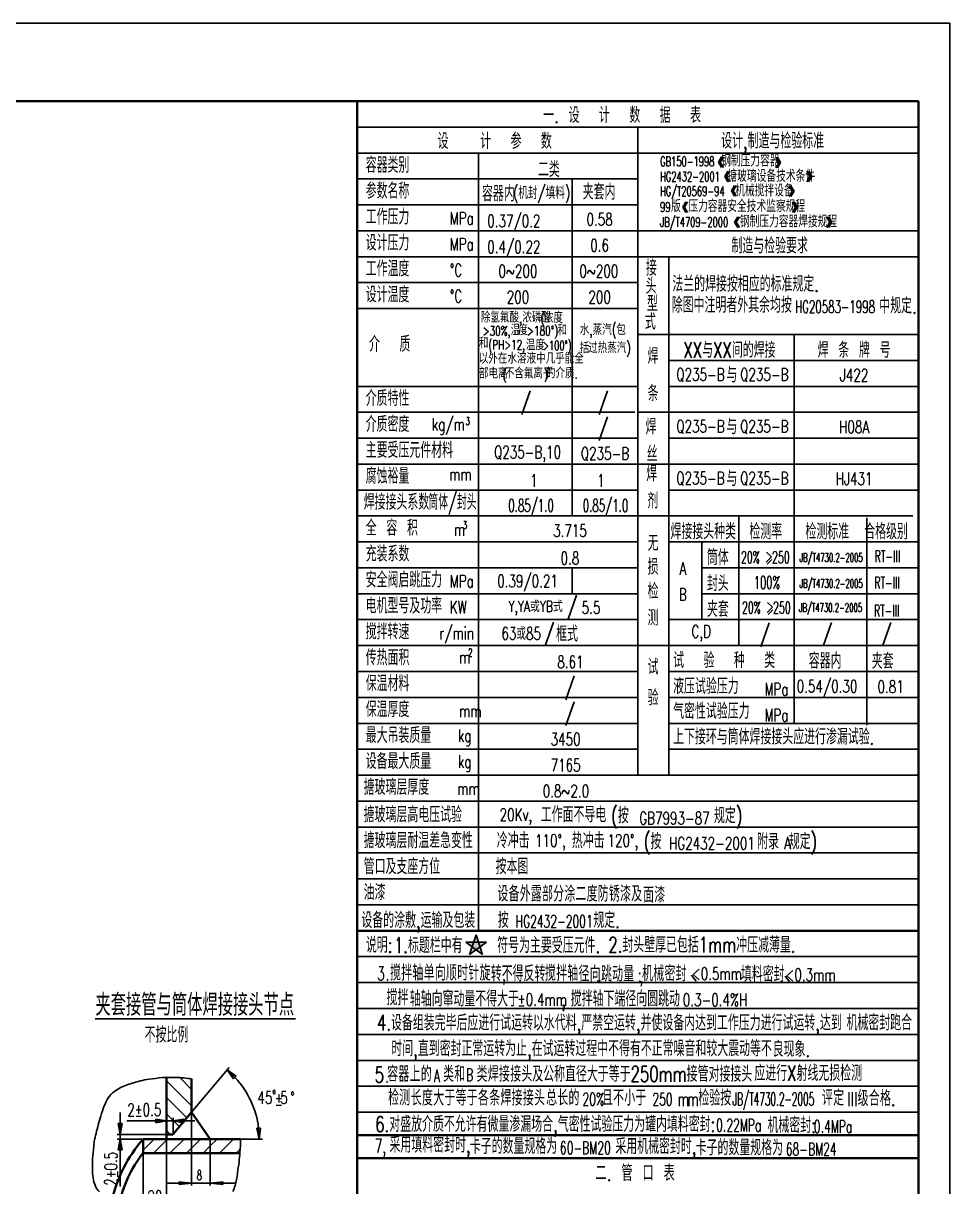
# Model space of a CAD drawing. Extents: x 1471 to 2065, y -218 to 623.
# Drawn here: x 1767.6 to 2064.6, y 249.5 to 622.7 of the extents above; entities that cross this region are included whole.
import ezdxf
from ezdxf.enums import TextEntityAlignment as Align

# ---------------------------------------------------------------- set-up
doc = ezdxf.new("R2010")
doc.units = 0
doc.header["$LTSCALE"] = 10
doc.header["$MEASUREMENT"] = 0
doc.layers.get('0').update_dxf_attribs({"linetype": 'CONTINUOUS', "lineweight": 25})
doc.layers.get('DEFPOINTS').update_dxf_attribs({"linetype": 'CONTINUOUS', "lineweight": 25})
doc.layers.add('1', color=1, linetype='CONTINUOUS', lineweight=40)
doc.styles.add('HZ', font='txt', dxfattribs={"width": 0.5, "bigfont": 'hztxt'})
doc.styles.get("Standard").update_dxf_attribs({"font": 'txt.shx', "width": 0.7, "bigfont": 'hztxt.shx'})
doc.dimstyles.new('3', dxfattribs={"dimtxt": 4, "dimasz": 3.5, "dimexe": 1, "dimexo": 0, "dimgap": 1, "dimtad": 2, "dimtih": 1, "dimtoh": 1, "dimdec": 4, "dimzin": 0, "dimdsep": 46, "dimtxsty": 'Standard', "dimblk1": 'CLOSED', "dimblk2": 'CLOSED', "dimsah": 1, "dimcen": 0, "dimadec": 0, "dimazin": 0, "dimtfac": 1, "dimtdec": 4, "dimtmove": 0, "dimatfit": 0, "dimldrblk": 'CLOSED', "dimfxl": 1, "dimtolj": 1, "dimtzin": 0, "dimarcsym": 0})
doc.dimstyles.get("Standard").update_dxf_attribs({"dimtxt": 0.18, "dimasz": 0.18, "dimexe": 0.18, "dimexo": 0.0625, "dimgap": 0.09, "dimtad": 0, "dimtih": 1, "dimtoh": 1, "dimdec": 4, "dimzin": 0, "dimdsep": 46, "dimtxsty": 'Standard', "dimcen": 0.09, "dimadec": 0, "dimazin": 0, "dimtfac": 1, "dimtdec": 4, "dimtofl": 0, "dimtmove": 0, "dimatfit": 3, "dimfxl": 1, "dimtolj": 1, "dimtzin": 0, "dimarcsym": 0})

# ---------------------------------------------------------------- blocks, each defined once
blk = doc.blocks.new('_CLOSED')
at = {"color": 0, "linetype": 'ByBlock'}
for p, q in [((-1, 0.17), (0, 0)), ((-1, 0.17), (-1, -0.17)), ((0, 0), (-1, -0.17)), ((0, 0), (-1, 0))]:
    blk.add_line(p, q, dxfattribs=at)
blk = doc.blocks.new('*D172')
at = {"color": 0, "linetype": 'Continuous', "lineweight": -2}
for p, q in [((1821.52, 273.4), (1833.52, 287.7)), ((1839.86, 264.75), (1844.22, 264.75))]:
    blk.add_line(p, q, dxfattribs=at)
blk.add_arc((1814.26, 264.75), 28.96, 6.929, 43.071, dxfattribs=at)
at = {"layer": 'DEFPOINTS', "color": 0, "linetype": 'Continuous'}
for p in [(1838.45, 280.66), (1821.52, 273.4), (1815.52, 266.25), (1813.52, 264.75), (1839.86, 264.75)]:
    blk.add_point(p, dxfattribs=at)
at = {"color": 0, "linetype": 'Continuous', "lineweight": -2, "xscale": 3.5, "yscale": 3.5, "zscale": 3.5}
for p, rotation in [((1832.87, 286.94), 136.5354905278062), ((1843.22, 264.75), 273.4645072801904)]:
    blk.add_blockref('_CLOSED', p, dxfattribs=dict(at, rotation=rotation))
at = {"color": 0, "linetype": 'Continuous', "insert": (1847.46, 278.06), "char_height": 4, "attachment_point": 5}
blk.add_mtext('\\A1;45 5', dxfattribs=at)
blk = doc.blocks.new('*D178')
at = {"color": 0, "lineweight": -2}
for p, q in [((1805.96, 264.75), (1805.96, 242.2)), ((1813.52, 264.48), (1813.52, 242.2)), ((1801.96, 243.2), (1797.96, 243.2)), ((1805.96, 243.2), (1813.52, 243.2)), ((1817.52, 243.2), (1821.52, 243.2))]:
    blk.add_line(p, q, dxfattribs=at)
at = {"color": 0}
for points in [[(1801.96, 243.86), (1801.96, 242.53), (1805.96, 243.2)], [(1817.52, 243.86), (1817.52, 242.53), (1813.52, 243.2)]]:
    blk.add_solid(points, dxfattribs=at)
at = {"layer": 'DEFPOINTS', "color": 0}
for p in [(1805.96, 264.75), (1813.52, 264.48), (1813.52, 243.2)]:
    blk.add_point(p, dxfattribs=at)
at = {"color": 0, "insert": (1809.74, 246.2), "char_height": 4, "attachment_point": 5}
blk.add_mtext('\\A1;20', dxfattribs=at)
blk = doc.blocks.new('*D156')
for p, q in [((-506.797982, 72.961095), (-506.797982, 49.371025)), ((-500.797982, 64.310574), (-500.797982, 49.371025)), ((-506.797982, 50.171025), (-514.797982, 50.171025)), ((-506.797982, 50.171025), (-510.772907, 50.618204)), ((-510.772907, 49.723846), (-510.772907, 50.618204)), ((-506.797982, 50.171025), (-510.772907, 49.723846)), ((-506.797982, 50.171025), (-500.797982, 50.171025)), ((-500.797982, 50.171025), (-496.823057, 50.618204)), ((-500.797982, 50.171025), (-492.797982, 50.171025)), ((-500.797982, 50.171025), (-496.823057, 49.723846)), ((-496.823057, 49.723846), (-496.823057, 50.618204))]:
    blk.add_line(p, q)

msp = doc.modelspace()

# ---------------------------------------------------------------- hatches: boundary and pattern name
at = {"linetype": 'Continuous'}
h = msp.add_hatch(color=256, dxfattribs=at)
h.paths.add_polyline_path([(1913.50334, 327.89299), (1911.93174, 327.89299), (1911.44609, 326.39831), (1912.71754, 325.47455), (1913.98899, 326.39831)])
h.paths.add_polyline_path([(1911.93174, 327.89299), (1909.38884, 327.89299), (1911.44609, 326.39831)])
h.paths.add_polyline_path([(1912.71754, 330.31143), (1911.93174, 327.89299), (1913.50334, 327.89299)])
h.paths.add_polyline_path([(1916.04624, 327.89299), (1913.50334, 327.89299), (1913.98899, 326.39831)])
h.paths.add_polyline_path([(1911.44609, 326.39831), (1910.66029, 323.97987), (1912.71754, 325.47455)])
h.paths.add_polyline_path([(1913.98899, 326.39831), (1912.71754, 325.47455), (1914.77479, 323.97987)])
h = msp.add_hatch(dxfattribs=at)
h.set_pattern_fill('ANSI31', color=256, scale=30, angle=90, style=0)
h.set_pattern_definition([(135, (2340.047, 382.653), (-2.65165, -2.65165), [])])
h.paths.add_polyline_path([(1813.51684, 266.25161), (1815.51684, 266.25161), (1821.51684, 273.40213), (1821.51684, 284.0535, 0.022522047), (1819.73968, 284.36313, 0.048690547), (1813.51684, 284.55084)])

# ---------------------------------------------------------------- linework, layer by layer
for p, q in [((1470.56088, 622.69066), (2064.56088, 622.69066)), ((2064.56088, 622.69066), (2064.56088, -218.30934)), ((1874.56088, 597.69066), (2054.56088, 597.69066)), ((2054.56088, 589.37466), (1874.56088, 589.37466)), ((1964.56088, 589.37466), (1964.56088, 381.47466)), ((2054.56088, 581.05866), (1874.56088, 581.05866)), ((1913.4652, 581.05866), (1913.4652, 331.57866)), ((1991.44599, 579.86318), (1990.45851, 578.15281)), ((1991.98656, 579.86318), (1990.99907, 578.15281)), ((2008.82737, 579.7831), (2009.81486, 578.07272)), ((2009.36794, 579.7831), (2010.35542, 578.07272)), ((1991.44599, 576.44244), (1990.45851, 578.15281)), ((1991.98656, 576.44244), (1990.99907, 578.15281)), ((1993.46395, 575.2922), (1992.47646, 573.58183)), ((1994.00451, 575.2922), (1993.01702, 573.58183)), ((2008.82737, 576.36235), (2009.81486, 578.07272)), ((2009.36794, 576.36235), (2010.35542, 578.07272)), ((2018.78261, 575.21211), (2019.77009, 573.50174)), ((2019.32317, 575.21211), (2020.31065, 573.50174)), ((1964.56088, 572.74266), (1874.56088, 572.74266)), ((1943.53305, 572.74266), (1943.53305, 464.63466)), ((1993.46395, 571.87145), (1992.47646, 573.58183)), ((1994.00451, 571.87145), (1993.01702, 573.58183)), ((2018.78261, 571.79137), (2019.77009, 573.50174)), ((2019.32317, 571.79137), (2020.31065, 573.50174)), ((1995.57404, 570.60306), (1994.58656, 568.89269)), ((1995.57404, 567.18231), (1994.58656, 568.89269)), ((1996.1146, 570.60306), (1995.12712, 568.89269)), ((1996.1146, 567.18231), (1995.12712, 568.89269)), ((2013.12372, 570.52297), (2014.1112, 568.8126)), ((2013.12372, 567.10223), (2014.1112, 568.8126)), ((2013.66428, 570.52297), (2014.65176, 568.8126)), ((2013.66428, 567.10223), (2014.65176, 568.8126)), ((1964.56088, 564.42666), (1874.56088, 564.42666)), ((1979.956, 565.36154), (1978.96851, 563.65117)), ((1979.956, 561.94079), (1978.96851, 563.65117)), ((1980.49656, 565.36154), (1979.50907, 563.65117)), ((1980.49656, 561.94079), (1979.50907, 563.65117)), ((2014.15366, 565.36154), (2015.14114, 563.65117)), ((2014.15366, 561.94079), (2015.14114, 563.65117)), ((2014.69422, 565.36154), (2015.6817, 563.65117)), ((2014.69422, 561.94079), (2015.6817, 563.65117)), ((1996.58335, 560.64512), (1995.59587, 558.93474)), ((1997.12392, 560.64512), (1996.13643, 558.93474)), ((2025.19016, 560.64512), (2026.17764, 558.93474)), ((2025.73072, 560.64512), (2026.7182, 558.93474)), ((1996.58335, 557.22437), (1995.59587, 558.93474)), ((1997.12392, 557.22437), (1996.13643, 558.93474)), ((2025.19016, 557.22437), (2026.17764, 558.93474)), ((2025.73072, 557.22437), (2026.7182, 558.93474)), ((2054.56088, 556.11066), (1874.56088, 556.11066)), ((2054.56088, 547.79466), (1874.56088, 547.79466)), ((1974.56088, 547.79466), (1974.56088, 381.47466)), ((1964.56088, 539.47866), (1874.56088, 539.47866)), ((1964.56088, 531.16266), (1874.56088, 531.16266)), ((2054.56088, 522.84666), (1964.56088, 522.84666)), ((2014.74488, 522.80577), (2014.74488, 398.10666)), ((2054.56088, 514.53066), (1974.56088, 514.53066)), ((1964.56088, 506.21466), (1874.56088, 506.21466)), ((2054.56088, 506.21466), (1974.56088, 506.21466)), ((1963.66088, 497.89866), (1874.56088, 497.89866)), ((2054.56088, 497.89866), (1964.56088, 497.89866)), ((1964.56088, 489.58266), (1874.56088, 489.58266)), ((2054.56088, 489.58266), (1974.56088, 489.58266)), ((1963.66088, 481.26666), (1874.56088, 481.26666)), ((2054.56088, 481.26666), (1963.66088, 481.26666)), ((1964.56088, 472.95066), (1874.56088, 472.95066)), ((2054.56088, 472.95066), (1974.56088, 472.95066)), ((1963.66088, 464.63466), (1874.56088, 464.63466)), ((2052.76088, 464.63466), (1963.66088, 464.63466)), ((1996.92488, 464.63466), (1996.92488, 423.05466)), ((2037.95843, 464.09059), (2037.95843, 397.56259)), ((1964.56088, 456.31866), (1874.56088, 456.31866)), ((2054.56088, 456.31866), (1974.56088, 456.31866)), ((1985.04488, 456.31866), (1985.04488, 431.37066)), ((2005.7951, 452.98005), (2007.4007, 451.49843)), ((1964.56088, 448.00266), (1874.56088, 448.00266)), ((1943.53305, 448.00266), (1943.53305, 439.68666)), ((2052.76088, 448.00266), (1985.04488, 448.00266)), ((2054.56088, 448.00266), (1985.04488, 448.00266)), ((2007.4007, 451.49843), (2005.67156, 449.7699)), ((2007.52423, 450.63416), (2006.0421, 449.15256)), ((1964.56088, 439.68666), (1874.56088, 439.68666)), ((2052.76088, 439.68666), (1985.04488, 439.68666)), ((2054.56088, 439.68666), (1985.04488, 439.68666)), ((2006.11176, 436.83566), (2007.71736, 435.35403)), ((2007.71736, 435.35403), (2005.98822, 433.6255)), ((2007.84089, 434.48977), (2006.35876, 433.00816)), ((1964.56088, 431.37066), (1874.56088, 431.37066)), ((2054.56088, 431.37066), (1974.56088, 431.37066)), ((2054.56088, 423.05466), (1874.56088, 423.05466)), ((1964.56088, 414.73866), (1874.56088, 414.73866)), ((2052.76088, 414.73866), (1974.56088, 414.73866)), ((2054.56088, 414.73866), (1974.56088, 414.73866)), ((1964.56088, 406.42266), (1874.56088, 406.42266)), ((2052.76088, 406.42266), (1974.56088, 406.42266)), ((2054.56088, 406.42266), (1974.56088, 406.42266)), ((2054.56088, 406.42266), (1974.56088, 406.42266)), ((1964.56088, 398.10666), (1874.56088, 398.10666)), ((1964.56088, 389.79066), (1874.56088, 389.79066)), ((2054.56088, 389.79066), (1974.56088, 389.79066)), ((2054.56088, 381.47466), (1874.56088, 381.47466)), ((2054.56088, 373.15866), (1874.56088, 373.15866)), ((2054.56088, 364.84266), (1874.56088, 364.84266)), ((2054.56088, 356.52666), (1874.56088, 356.52666)), ((2054.56088, 348.21066), (1874.56088, 348.21066)), ((2054.56088, 339.89466), (1874.56088, 339.89466)), ((1912.71754, 330.31143), (1910.66029, 323.97987)), ((1914.77479, 323.97987), (1912.71754, 330.31143)), ((1909.38884, 327.89299), (1916.04624, 327.89299)), ((1909.38884, 327.89299), (1914.77479, 323.97987)), ((1916.04624, 327.89299), (1910.66029, 323.97987)), ((2054.56088, 323.26266), (1874.56088, 323.26266)), ((2054.56088, 314.94666), (1874.56088, 314.94666)), ((2054.56088, 306.63066), (1874.56088, 306.63066)), ((1790.58874, 303.30679), (1854.82841, 303.30679)), ((2054.56088, 298.31466), (1874.56088, 298.31466)), ((2054.56088, 289.99866), (1874.56088, 289.99866)), ((2054.56088, 281.68266), (1874.56088, 281.68266)), ((2054.56088, 273.36666), (1874.56088, 273.36666)), ((1837.23699, 264.75161), (1843.44548, 264.75161))]:
    msp.add_line(p, q)
for p, q in [((1974.56088, 398.10666), (2054.56088, 398.10666)), ((1981.79955, 317.33815), (1983.23422, 315.39736)), ((2011.84491, 316.97368), (2013.27958, 315.03289)), ((1805.95875, 261.16189), (1809.54847, 264.75161)), ((1809.29111, 260.25161), (1813.79111, 264.75161)), ((1814.59441, 260.25161), (1819.09441, 264.75161)), ((1819.89771, 260.25161), (1821.51684, 261.87074)), ((1821.51684, 261.87074), (1824.39771, 264.75161)), ((1825.20101, 260.25161), (1827.51684, 262.56744)), ((1827.51684, 262.56744), (1829.70101, 264.75161)), ((1830.50431, 260.25161), (1835.00431, 264.75161)), ((1835.80761, 260.25161), (1837.08475, 261.52875))]:
    msp.add_line(p, q, dxfattribs=at)
at = {"color": 0, "linetype": 'ByBlock'}
for p, q in [((1798.62035, 269.75161), (1798.62035, 273.25161)), ((1810.01684, 270.54991), (1800.71594, 270.54991)), ((1813.51684, 264.47734), (1813.51684, 271.54991)), ((1815.55924, 270.54991), (1813.51684, 270.54991)), ((1815.55924, 266.30215), (1815.55924, 271.54991)), ((1819.05924, 270.54991), (1822.55924, 270.54991)), ((1813.51684, 266.25161), (1797.62035, 266.25161)), ((1798.62035, 266.25161), (1798.62035, 264.75161)), ((1813.51684, 264.75161), (1797.62035, 264.75161)), ((1798.62035, 261.25161), (1798.62035, 249.55232))]:
    msp.add_line(p, q, dxfattribs=at)
for points in [[(1821.51684, 284.0535, 0.009547865), (1819.02683, 284.35792, 0.01726711), (1817.64264, 284.45223, 0.002399585), (1814.36631, 284.54627, 0.009259415), (1813.51684, 284.55084, 0.023655391), (1812.04322, 284.46166, 0.008251227), (1807.84547, 283.93741, 0.02814184), (1805.06374, 283.38216, 0.018294849), (1800.88431, 282.13555, 0.072397451), (1796.78898, 280.05011, 0.10793291), (1794.69662, 277.75962, 0.034090091), (1793.52865, 275.38453, 0.025884936), (1792.37624, 272.09664, 0.010002162), (1790.87736, 266.58137, 0.020573176), (1790.31368, 263.85958, 0.016994743), (1790.13131, 262.45473, 0.005995463), (1789.79804, 258.45401, 0.040503335), (1789.85101, 253.07215, 0.068438908), (1790.5715, 249.95954, 0.105909601), (1791.95754, 247.82151, 0.055483977)], [(1834.72037, 247.94351, 0.076754025), (1835.94789, 251.7614, 0.005532628), (1836.25935, 253.86767, 0.003284364), (1836.72135, 257.42438, 0.013087621), (1837.01351, 260.4447, 0.009207673), (1837.23699, 264.75161)]]:
    msp.add_lwpolyline(points, format="xyb")
at = {"layer": '1'}
for p, q in [((1480.56088, 597.69066), (2054.56088, 597.69066)), ((1874.56088, 597.69066), (1874.56088, 141.36666)), ((2054.56088, 597.69066), (2054.56088, -208.30934)), ((2054.56088, 331.57866), (1874.56088, 331.57866)), ((1813.51684, 284.55084), (1813.51684, 264.75161)), ((1821.51684, 273.40213), (1821.51684, 284.0535)), ((1815.51684, 266.25161), (1821.51684, 273.40213)), ((1821.51684, 273.40213), (1827.51684, 264.75161)), ((1815.51684, 266.25161), (1813.51684, 266.25161)), ((2054.56088, 265.99866), (1874.56088, 265.99866)), ((1805.95875, 264.75161), (1805.95875, 260.25161)), ((1837.23699, 264.75161), (1805.95875, 264.75161)), ((1805.95875, 260.25161), (1836.9996, 260.25161)), ((2054.56088, 258.63066), (1874.56088, 258.63066))]:
    msp.add_line(p, q, dxfattribs=at)
for centre, radius, start, end in [((1840.96113, 234.49758), 46.26525, 139.16176, 167.2113445), ((1839.78292, 234.49758), 42.58433, 142.587949, 167.9428474)]:
    msp.add_arc(centre, radius, start, end, dxfattribs=at)
at = {"layer": 'DEFPOINTS', "color": 0, "linetype": 'ByBlock'}
for p in [(1815.55924, 270.54991), (1798.62035, 266.25161), (1813.51684, 266.25161), (1815.55924, 266.30215), (1813.51684, 264.75161), (1813.51684, 264.47734)]:
    msp.add_point(p, dxfattribs=at)

# ---------------------------------------------------------------- block references
msp.add_blockref('*D156', (2328.31482, 200.44104))
at = {"color": 0, "linetype": 'ByBlock', "xscale": 3.5, "yscale": 3.5, "zscale": 3.5}
for p, rotation in [((1798.62035, 266.25161), 270), ((1815.55924, 270.54991), 180), ((1798.62035, 264.75161), 90)]:
    msp.add_blockref('_CLOSED', p, dxfattribs=dict(at, rotation=rotation))
msp.add_blockref('_CLOSED', (1813.51684, 270.54991), dxfattribs=at)

# ---------------------------------------------------------------- texts
at = {"style": 'HZ'}
for s, height, width, p in [('一. 设  计  数  据  表', 5, 0.7, (1959.53834, 593.47473)), ('设   计  参  数', 5, 0.7, (1918.68853, 585.16122)), ('设计,制造与检验标准', 5, 0.7, (2007.78853, 584.52696)), ('二类', 5, 0.7, (1936.03839, 576.10121)), ('容器内', 5, 0.7, (1919.86121, 568.33655)), ('(机封/填料)', 4, 0.7, (1933.7323, 568.04283)), ('夹套内', 5, 0.7, (1952.16142, 568.85806)), ('0.37/0.2', 4, 0.7, (1924.83476, 558.97867)), ('0.58', 4, 0.7, (1952.32516, 559.79082)), ('0.4/0.22', 4, 0.7, (1924.83476, 550.66267)), ('0.6', 4, 0.7, (1952.32516, 551.47482)), ('制造与检验要求', 5, 0.7, (2006.84891, 551.62265)), ('0~200', 4, 0.7, (1926.14281, 543.15882)), ('0~200', 4, 0.7, (1952.07615, 543.15882)), ('200', 4, 0.7, (1926.14281, 534.84282)), ('200', 4, 0.7, (1952.32516, 534.84282)), ('XX与XX间的焊接', 5, 0.7, (1993.97385, 518.14129)), ('焊 条 牌 号', 5, 0.7, (2033.90812, 518.14129)), ('Q235-B  Q235-B', 4, 0.7, (1994.89282, 509.82529)), ('与 ', 5, 0.7, (1996.29956, 510.12816)), ('J422', 4, 0.7, (2033.90812, 509.82529)), ('/', 5, 0.7, (1928.70978, 500.97638)), ('/', 5, 0.7, (1953.49463, 500.97638)), ('/', 5, 0.7, (1953.49463, 492.66038)), ('Q235-B  Q235-B', 4, 0.7, (1994.89282, 493.19329)), ('与 ', 5, 0.7, (1996.29956, 493.49616)), ('H08A', 4, 0.7, (2033.90812, 493.19329)), ('Q235-B,10', 4, 0.7, (1929.22205, 484.50227)), ('Q235-B', 4, 0.7, (1954.05452, 484.50227)), ('1', 4, 0.7, (1931.24015, 476.02838)), ('1', 4, 0.7, (1952.72423, 476.02838)), ('Q235-B  Q235-B', 4, 0.7, (1994.89282, 476.56129)), ('与 ', 5, 0.7, (1996.29956, 476.86416)), ('HJ431', 4, 0.7, (2033.90812, 476.56129)), ('3.715', 4, 0.7, (1942.82365, 459.93314)), ('焊接接头种类', 5, 0.7, (1985.55657, 459.92929)), ('检测率', 5, 0.7, (2005.58626, 459.92929)), ('检测标准', 5, 0.7, (2025.31203, 459.92929)), ('合格级别', 5, 0.7, (2044.1616, 459.92929)), ('0.8', 4, 0.7, (1942.82365, 451.08038)), ('筒体', 5, 0.7, (1990.22446, 451.61329)), ('20%  250', 3.8, 0.58, (2005.45366, 451.36636)), ('JB/T4730.2-2005', 2.8, 0.58, (2026.5645, 451.09893)), ('RT-III', 3.8, 0.58, (2044.57147, 451.70445)), ('A', 4, 0.7, (1979.00879, 447.79051)), ('0.39/0.21', 4, 0.7, (1929.22205, 443.46101)), ('封头', 5, 0.7, (1990.22446, 443.29729)), ('100%', 4, 0.58, (2005.95692, 443.29729)), ('JB/T4730.2-2005', 2.8, 0.58, (2026.5645, 442.78293)), ('RT-III', 3.8, 0.58, (2044.45873, 443.25201)), ('B', 4, 0.7, (1979.00879, 439.47451)), ('/', 5, 0.7, (1943.55539, 435.38309)), ('夹套', 5, 0.7, (1990.22446, 434.98129)), ('20%  250', 3.8, 0.58, (2005.77032, 435.22197)), ('JB/T4730.2-2005', 2.8, 0.58, (2026.36493, 435.03053)), ('RT-III', 3.8, 0.58, (2044.346, 434.23607)), ('/', 5, 0.7, (1936.23438, 426.7445)), ('C,D', 4, 0.7, (1984.90157, 426.9815)), ('/', 5, 0.7, (2005.36253, 426.49862)), ('/', 5, 0.7, (2025.31203, 426.66529)), ('/', 5, 0.7, (2044.3816, 426.66529)), ('8.61', 4, 0.7, (1942.963, 417.81638)), ('容器内', 5, 0.7, (2024.63531, 418.44983)), ('夹套', 5, 0.7, (2043.07084, 418.34929)), ('/', 5, 0.7, (1942.82365, 409.50038)), ('0.54/0.30', 4, 0.7, (2025.23724, 409.70656)), ('/', 5, 0.7, (1942.82365, 401.18438)), ('3450', 4, 0.7, (1941.42384, 393.01592)), ('7165', 4, 0.7, (1941.42384, 384.69992)), ('0.8~2.0', 4, 0.7, (1941.53528, 376.38392)), ('20Kv,', 4, 0.7, (1925.49055, 368.19719)), ('(按        规定)', 5, 0.7, (1977.08134, 368.19719)), (' GB7993-87 ', 4, 0.7, (1976.32773, 367.69492)), ('110%%d,', 4, 0.7, (1936.5422, 359.88119)), ('120%%d,', 4, 0.7, (1959.78145, 359.88119)), ('(按         附录 规定)', 5, 0.7, (1994.28852, 359.88119)), (' HG2432-2001 ', 4, 0.7, (1988.3382, 359.61875)), ('A', 4, 0.7, (2012.5058, 359.72425))]:
    msp.add_text(s, height=height, dxfattribs=dict(at, width=width)).set_placement(p, align=Align.MIDDLE)
for s, height, width, p in [('容器类别', 5, 0.7, (1877.33436, 574.73895)), ('         钢制压力容器         ', 3.876, 0.7, (1967.62515, 576.72124)), ('         搪玻璃设备技术条件', 3.876, 0.7, (1969.6431, 571.80586)), ('参数名称', 5, 0.7, (1877.33436, 566.42295)), ('         机械搅拌设备', 3.876, 0.7, (1972.13685, 567.11672)), ('工作压力', 5, 0.7, (1877.33436, 558.10695)), (' 版 压力容器安全技术监察规程 ', 3.876, 0.7, (1972.81113, 562.13522)), ('MPa', 4, 0.7, (1904.30045, 558.10695)), ('钢制压力容器焊接规程', 3.876, 0.7, (1997.28022, 557.20112)), ('设计压力', 5, 0.7, (1877.33436, 549.79095)), ('MPa', 4, 0.7, (1904.30045, 549.79095)), ('工作温度', 5, 0.7, (1877.33436, 541.47495)), ('%%DC', 4, 0.7, (1904.30045, 541.47495)), ('接', 5, 0.7, (1967.16109, 541.72105)), ('头', 5, 0.7, (1967.05178, 535.93014)), ('法兰的焊接按相应的标准规定.', 5, 0.7, (1975.63697, 536.58135)), ('设计温度', 5, 0.7, (1877.33436, 533.15895)), ('%%DC', 4, 0.7, (1904.30045, 533.15895)), ('型', 5, 0.7, (1967.48765, 530.24851)), ('除图中注明者外其余均按', 5, 0.7, (1975.44971, 529.82198)), ('中规定.', 5, 0.7, (2041.98294, 529.58103)), ('除氢氟酸,浓磷酸 ', 3.5, 0.7, (1914.23135, 526.67614)), ('浓度', 3.5, 0.7, (1934.43901, 526.5688)), ('温', 3.5, 0.7, (1923.79744, 522.60856)), ('度', 3.5, 0.7, (1926.27725, 522.59721)), ('和 ', 3.5, 0.7, (1938.80007, 522.5601)), ('水,蒸汽(包', 3.5, 0.7, (1945.96897, 522.71042)), ('式', 5, 0.7, (1966.83313, 524.45759)), ('介  质', 5, 0.7, (1878.40335, 517.29033)), ('和', 3.5, 0.7, (1913.6165, 518.41715)), ('温度', 3.5, 0.7, (1928.67608, 517.80877)), ('括', 3.5, 0.7, (1945.96897, 516.86004)), ('过热蒸汽)', 3.5, 0.7, (1948.63784, 516.88362)), ('焊', 5, 0.7, (1967.71178, 513.46858)), ('以外在水溶液中几乎能全', 3.5, 0.7, (1913.5751, 513.49514)), ('部电离     ', 3.5, 0.7, (1913.64399, 508.68855)), ('不含氟离子', 3.5, 0.7, (1921.92265, 508.73275)), ('的介质.', 3.5, 0.7, (1935.1154, 508.76114)), ('介质特性', 5, 0.7, (1877.33436, 499.89495)), ('条', 5, 0.7, (1967.71651, 501.51675)), ('介质密度', 5, 0.7, (1877.33436, 491.57895)), ('kg/m', 4, 0.7, (1898.52676, 492.03837)), ('3', 2.5, 0.6, (1909.40471, 493.7897)), ('焊', 5, 0.7, (1967.06754, 490.82239)), ('主要受压元件材料', 5, 0.7, (1877.33436, 483.26295)), ('丝', 5, 0.7, (1967.40392, 482.07969)), ('腐蚀裕量', 5, 0.7, (1877.33436, 474.94695)), ('mm', 4, 0.7, (1904.10368, 476.04346)), ('焊', 5, 0.7, (1967.27973, 475.76203)), ('焊接接头系数', 5, 0.7, (1876.69685, 466.63095)), ('筒体/封头', 5, 0.6, (1897.45574, 466.63095)), ('剂', 5, 0.7, (1967.61611, 467.01933)), ('全 容 积', 5, 0.7, (1877.33436, 458.31495)), ('3', 2.5, 0.6, (1908.5209, 460.47998)), ('m', 4, 0.7, (1905.60722, 458.31495)), ('充装系数', 5, 0.7, (1877.33436, 449.99895)), ('无', 5, 0.7, (1967.71178, 453.44398)), ('损', 5, 0.7, (1967.71178, 445.81431)), ('安全阀启跳压力', 5, 0.7, (1877.33436, 441.68295)), ('MPa', 4, 0.7, (1904.30146, 441.68295)), ('检', 5, 0.7, (1967.71178, 438.01569)), ('电机型号及功率', 5, 0.7, (1877.33436, 433.36695)), ('KW', 4, 0.7, (1904.30146, 433.36695)), ('Y,YA或YB式', 3.6, 0.7, (1923.08877, 433.8376)), ('5.5', 4, 0.7, (1946.57007, 433.24086)), ('测', 5, 0.7, (1967.71178, 429.4887)), ('搅拌转速', 5, 0.7, (1877.33436, 425.05095)), ('r/min', 4, 0.7, (1900.9742, 425.05095)), ('63或85', 4, 0.7, (1920.84718, 424.93804)), ('框式', 5, 0.7, (1938.37527, 424.32433)), ('传热面积', 5, 0.7, (1877.33436, 416.73495)), ('2', 2.5, 0.6, (1910.23729, 419.58631)), ('m', 4, 0.7, (1907.27022, 417.35827)), ('试', 5, 0.7, (1967.71178, 413.73272)), ('试  验  种  类', 5, 0.7, (1975.89247, 415.85004)), ('保温材料', 5, 0.7, (1877.33436, 408.41895)), ('液压试验压力', 5, 0.7, (1975.89247, 407.53404)), ('MPa', 4, 0.7, (2005.18606, 407.06527)), ('0.81', 4, 0.7, (2041.41702, 407.86277)), ('验', 5, 0.7, (1967.71178, 403.86542)), ('保温厚度', 5, 0.7, (1877.33436, 400.10295)), ('气密性试验压力', 5, 0.7, (1975.89247, 399.53703)), ('mm', 4, 0.7, (1907.26573, 400.10295)), ('MPa', 4, 0.7, (2005.18606, 398.74927)), ('最大吊装质量', 5, 0.7, (1877.33436, 391.78695)), ('kg', 4, 0.7, (1906.88117, 392.17105)), ('上下接环与筒体焊接接头应进行渗漏试验.', 5, 0.7, (1975.89247, 391.31927)), ('设备最大质量', 5, 0.7, (1877.33436, 383.47095)), ('kg', 4, 0.7, (1906.88117, 383.85505)), ('搪玻璃层厚度', 5, 0.7, (1876.68973, 375.15495)), ('mm', 4, 0.7, (1906.65884, 375.15495)), ('搪玻璃层高电压试验', 5, 0.7, (1876.68973, 366.34861)), ('工作面不导电', 5, 0.7, (1933.45228, 366.34861)), ('搪玻璃层耐温差急变性', 5, 0.7, (1876.68973, 358.03261)), ('冷冲击    热冲击      ', 5, 0.7, (1919.35414, 358.03261)), ('管口及支座方位', 5, 0.7, (1876.68973, 349.71661)), ('按本图', 5, 0.7, (1918.99148, 349.71661)), ('油漆', 5, 0.7, (1876.68973, 341.40061)), ('设', 5, 0.7, (1919.55731, 340.94173)), ('备', 5, 0.7, (1923.13153, 340.94173)), ('外', 5, 0.7, (1926.70575, 340.94173)), ('露', 5, 0.7, (1930.27997, 340.94173)), ('部', 5, 0.7, (1933.85419, 340.94173)), ('分', 5, 0.7, (1937.42841, 340.94173)), ('涂', 5, 0.7, (1941.00262, 340.94173)), ('二', 5, 0.7, (1944.57684, 340.94173)), ('度', 5, 0.7, (1948.15106, 340.94173)), ('防', 5, 0.7, (1951.72528, 340.94173)), ('锈', 5, 0.7, (1955.2995, 340.94173)), ('漆', 5, 0.7, (1958.87372, 340.94173)), ('及', 5, 0.7, (1962.44794, 340.94173)), ('面', 5, 0.7, (1966.26392, 340.60762)), ('漆', 5, 0.7, (1969.83814, 340.60762)), ('设备的涂敷,运输及包装', 5, 0.7, (1875.94694, 332.49108)), ('按        规定.', 5, 0.7, (1919.68735, 332.48485)), ('说明:', 5, 0.7, (1877.39736, 324.52446)), ('  1.标题栏中有   符号为主要受压元件.', 5, 0.7, (1880.14869, 324.41814)), ('2.封头壁厚已包括1mm冲压减薄量.', 5, 0.7, (1955.11756, 324.55491)), ('搅', 5, 0.7, (1885.11978, 315.59383)), ('拌', 5, 0.7, (1888.70978, 315.59383)), ('轴', 5, 0.7, (1892.29978, 315.59383)), ('单', 5, 0.7, (1895.88978, 315.59383)), ('向', 5, 0.7, (1899.47978, 315.59383)), ('时', 5, 0.7, (1906.65978, 315.59383)), ('针', 5, 0.7, (1910.24978, 315.59383)), ('旋', 5, 0.7, (1913.83978, 315.59383)), ('搅', 5, 0.7, (1934.79313, 315.50418)), ('拌', 5, 0.7, (1938.38313, 315.50418)), ('轴', 5, 0.7, (1941.97313, 315.50418)), ('顺', 5, 0.7, (1903.06978, 315.59383)), ('转不得反转', 5, 0.7, (1917.42978, 315.35387)), ('径', 5, 0.7, (1945.56313, 315.25895)), ('向', 5, 0.7, (1949.15313, 315.25895)), ('跳', 5, 0.7, (1952.74313, 315.25895)), ('动', 5, 0.7, (1956.33313, 315.25895)), ('量', 5, 0.7, (1959.92313, 315.25895)), ('机', 5, 0.7, (1965.92241, 315.37679)), ('械', 5, 0.7, (1969.51241, 315.37679)), ('密', 5, 0.7, (1973.10241, 315.37679)), ('封', 5, 0.7, (1976.69241, 315.37679)), ('填料密封', 5, 0.7, (1997.62013, 315.19673)), (' 搅拌', 5, 0.7, (1880.91104, 307.69162)), ('轴轴向窜动量不得大于    ,', 5, 0.7, (1891.47715, 307.28357)), ('搅拌轴下端径向圆跳动', 5, 0.7, (1943.07677, 307.27661)), ('4.设备组装完毕后应进行试运转以水代料,严禁空运转,并使设备内达到工作压力进行试运转,达到', 5, 0.7, (1880.95688, 299.5689)), ('机械密封跑合', 5, 0.7, (2031.48971, 299.60912)), ('不按比例', 5, 0.7, (1806.45274, 295.69279)), ('时间,直到密封正常运转为止,在试运转过程中不得有不正常噪音和较大震动等不', 5, 0.7, (1885.54741, 291.31238)), ('5', 5, 0.7, (1880.24246, 282.92475)), ('容', 5, 0.7, (1884.23347, 283.14019)), ('器', 5, 0.7, (1887.82347, 283.14019)), ('上', 5, 0.7, (1891.41347, 283.14019)), ('的', 5, 0.7, (1895.00347, 283.14019)), ('类', 5, 0.7, (1902.14816, 283.14019)), ('和', 5, 0.7, (1905.73816, 283.14019)), ('类', 5, 0.7, (1912.88284, 283.14019)), ('焊', 5, 0.7, (1916.47284, 283.14019)), ('接', 5, 0.7, (1920.06284, 283.14019)), ('接', 5, 0.7, (1923.65284, 283.14019)), ('头及公称直径大于等于250mm接管对接接头', 5, 0.7, (1927.24284, 283.14019)), ('应进行X射线无损检测', 5, 0.7, (2001.94838, 283.39566)), ('检测', 5, 0.7, (1884.54103, 275.56146)), ('长', 5, 0.7, (1891.80407, 275.49162)), ('度', 5, 0.7, (1895.39407, 275.49162)), ('大', 5, 0.7, (1898.98407, 275.49162)), ('于', 5, 0.7, (1902.57407, 275.49162)), ('等', 5, 0.7, (1906.16407, 275.49162)), ('于', 5, 0.7, (1909.75407, 275.49162)), ('各', 5, 0.7, (1913.34407, 275.49162)), ('条', 5, 0.7, (1916.93407, 275.49162)), ('焊', 5, 0.7, (1920.52407, 275.49162)), ('接', 5, 0.7, (1924.11407, 275.49162)), ('接', 5, 0.7, (1927.70407, 275.49162)), ('头', 5, 0.7, (1931.29407, 275.49162)), ('总', 5, 0.7, (1935.16907, 275.50062)), ('长', 5, 0.7, (1938.75907, 275.50062)), ('的', 5, 0.7, (1942.34907, 275.50062)), ('且', 5, 0.7, (1953.04845, 275.50062)), ('不', 5, 0.7, (1956.63845, 275.50062)), ('小', 5, 0.7, (1960.22845, 275.50062)), ('于', 5, 0.7, (1963.81845, 275.50062)), ('检验按', 5, 0.7, (1984.00311, 275.49018)), ('JB/T4730.2-2005', 4.2, 0.5, (1994.95141, 275.49018)), ('评', 5, 0.7, (2023.61229, 275.49018)), ('定', 5, 0.7, (2027.20229, 275.49018)), ('级', 5, 0.7, (2035.02746, 275.32119)), ('合', 5, 0.7, (2038.61746, 275.32119)), ('格.', 5, 0.7, (2042.20746, 275.32119)), ('6.对盛放介质不允许有微量渗漏场合,气密性试验压力为罐内填料密封:    ', 5, 0.7, (1880.40123, 267.04092)), ('二. 管 口 表', 5.111111, 0.7, (1951.0123, 251.31677))]:
    msp.add_text(s, height=height, dxfattribs=dict(at, width=width)).set_placement(p)
for s, height, width, p in [('GB150-1998', 3.1008, 0.63, (1971.71637, 576.80519)), ('HG2432-2001', 3.1008, 0.63, (1971.71114, 571.94709)), ('HG/T20569-94', 3.1008, 0.63, (1971.71114, 567.25795)), ('99', 3.1008, 0.63, (1971.71114, 562.19192)), ('JB/T4709-2000', 3.1008, 0.63, (1971.71114, 557.37269)), ('HG20583-1998', 4, 0.6, (2015.0036, 529.75749)), ('(', 3, 0.7, (1933.37988, 526.65014)), ('>30%,', 3, 0.7, (1914.8812, 522.49999)), ('>180%%D)', 3, 0.7, (1929.1073, 522.52506)), ('(PH>12,', 3, 0.7, (1916.6357, 518.04218)), ('>100%%D)', 3, 0.65, (1934.07706, 517.80814)), ('(', 3, 0.7, (1921.2063, 508.46637)), (')', 3, 0.7, (1934.44115, 508.5286)), ('HG2432-2001', 4, 0.63, (1925.38779, 332.56723)), ('3', 4.5, 0.63, (1881.01821, 315.59383)), (':', 4.5, 0.63, (1964.55522, 315.0508)), ('.', 4.5, 0.63, (1883.75259, 315.59383)), (',', 4.5, 0.63, (1921.01978, 315.59383)), ('.', 4.5, 0.63, (1951.72576, 315.25895)), (',', 4.5, 0.63, (1965.07253, 315.0508)), ('.', 4.5, 0.63, (1995.71712, 315.86556)), ('.', 4.5, 0.63, (2025.76248, 315.50109)), ('良现象.', 5, 0.7, (2007.81142, 291.11694)), ('A', 4, 0.63, (1899.13145, 283.01915)), ('B', 4, 0.63, (1909.50704, 283.36448)), ('.', 4.5, 0.63, (1883.59309, 282.86893)), ('20%%%', 4, 0.63, (1946.85175, 275.53412)), ('250', 4, 0.63, (1969.23095, 275.51342)), ('m', 4.5, 0.63, (1977.33902, 275.31762)), ('m', 4.5, 0.63, (1980.41029, 275.31762)), ('I', 4.5, 0.63, (2031.74621, 275.32119)), ('I', 4.5, 0.63, (2032.83996, 275.32119)), ('I', 4.5, 0.63, (2033.93371, 275.32119)), ('0.22MPa', 4, 0.63, (1989.71097, 267.21181)), ('机械密封:', 5, 0.7, (2006.14764, 266.7075)), ('0.4MPa', 4, 0.63, (2021.02902, 266.76774)), ('7,', 4.5, 0.63, (1880.22381, 260.32744)), ('8', 3.15, 0.63, (1823.14965, 251.61206))]:
    msp.add_text(s, height=height, dxfattribs=dict(width=width)).set_placement(p)
at = {"width": 0.6}
for p in [(1930.3453, 467.71238), (1954.21462, 467.71238)]:
    msp.add_text('0.85/1.0', height=4, dxfattribs=at).set_placement(p, align=Align.MIDDLE)
at = {"linetype": 'Continuous', "width": 0.7}
for s, p in [('<0.5mm', (1981.84583, 315.81325)), ('<0.3mm', (2011.89119, 315.44878)), ('%%P0.4mm', (1925.99293, 307.49402)), ('0.3-0.4%H', (1978.99595, 307.41997)), ('%%D', (1847.24424, 276.43466)), ('%%D', (1853.18483, 275.94095)), ('%%P', (1848.13722, 275.67288)), ('%%P', (1803.22154, 272.0684))]:
    msp.add_text(s, height=4, dxfattribs=at).set_placement(p)
msp.add_text('%%P', height=4, rotation=90, dxfattribs=at).set_placement((1797.8345, 252.1792))
at = {"color": 0, "linetype": 'ByBlock', "insert": (1806.36861, 274.14124), "char_height": 4, "attachment_point": 5}
msp.add_mtext('\\A1;2 0.5', dxfattribs=at)
at = {"color": 0, "linetype": 'ByBlock', "insert": (1795.62035, 255.19894), "char_height": 4, "attachment_point": 5, "rotation": 90}
msp.add_mtext('\\A1;2 0.5', dxfattribs=at)
at = {"layer": '1', "style": 'HZ', "width": 0.7}
for s, height, p in [('夹套接管与筒体焊接接头节点', 7, (1790.68312, 304.30555)), ('采用填料密封时,', 5, (1884.9693, 260.39311)), ('卡子的数量规格为', 5, (1910.71484, 259.96658)), ('采用机械密封时,', 5, (1957.36977, 259.93968)), ('卡子的数量规格为', 5, (1983.11532, 259.51315))]:
    msp.add_text(s, height=height, dxfattribs=at).set_placement(p)
at = {"layer": '1', "width": 0.63}
for s, p in [('60-BM20', (1939.60219, 259.94537)), ('68-BM24', (2012.00267, 259.49193))]:
    msp.add_text(s, height=4, dxfattribs=at).set_placement(p)

# ---------------------------------------------------------------- dimensions: what is measured, and where the dimension line sits
at = {"linetype": 'Continuous'}
dim = msp.add_angular_dim_2l(base=(1838.4531, 280.66485), line1=((1839.86227, 264.75161), (1813.51684, 264.75161)), line2=((1815.51684, 266.25161), (1821.51684, 273.40213)), text='45 5', dimstyle='3', override={"dimadec": 4}, dxfattribs=at)
dim.commit()
dim.dimension.update_dxf_attribs({"geometry": '*D172', "text_midpoint": (1841.13816, 275.52621), "dimtype": 162})
dim = msp.add_linear_dim(base=(1813.51684, 243.19566), p1=(1805.95875, 264.75161), p2=(1813.51684, 264.47734), text='20', dimstyle='Standard', override={"dimtxt": 4, "dimasz": 4, "dimexe": 1, "dimexo": 0, "dimgap": 1, "dimtad": 1, "dimtih": 0, "dimtoh": 0, "dimtofl": 1, "dimatfit": 0})
dim.commit()
dim.dimension.update_dxf_attribs({"geometry": '*D178', "text_midpoint": (1809.7378, 243.19566), "dimtype": 160})

doc.saveas('drawing.dxf')
